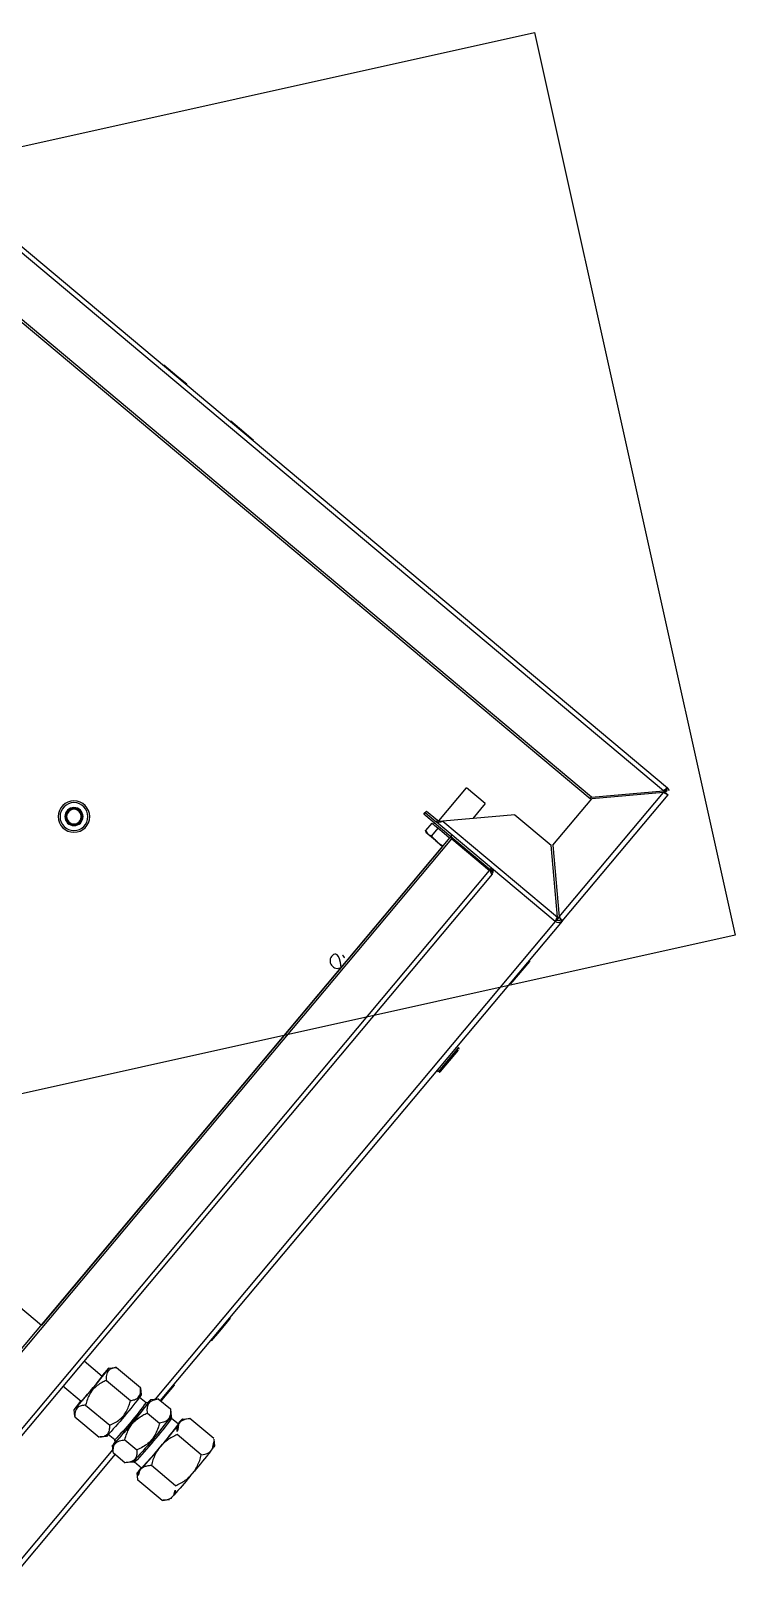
# Model space of a CAD drawing. Header units: metres. Extents: x 822482 to 822767, y 9662202 to 9662512.
# Drawn here: x 822652.6352 to 822652.8401, y 9662450.0022 to 9662450.4497 of the extents above; entities that cross this region are included whole.
import ezdxf

# ---------------------------------------------------------------- set-up
doc = ezdxf.new("R2010")
doc.units = ezdxf.units.M
doc.layers.add('ARQ_NE_COTAS', color=7, linetype='Continuous', true_color=0x000000)
doc.layers.add('ARQ_NE_EQUIPAMENTOS', color=7, linetype='Continuous')

# ---------------------------------------------------------------- blocks, each defined once
blk = doc.blocks.new('fermentadora')
at = {"color": 8, "linetype": 'Continuous', "lineweight": 25}
for p, q in [((2278.512048778264, 2192.018820220258), (2278.512044983678, 2192.009682955209)), ((2278.513575018269, 2192.020351236172), (2278.512272566771, 2192.019050599643)), ((2278.514444185498, 2192.020443699724), (2278.515412239103, 2192.020484368084)), ((2278.517806373901, 2192.01906207236), (2278.517802579315, 2192.009924807312)), ((2278.522684181678, 2192.020584160286), (2278.524655711087, 2192.020583825784)), ((2278.529532238861, 2192.019060138523), (2278.529528444262, 2192.009922843209)), ((2278.532015256687, 2192.020481589186), (2278.53301874007, 2192.020440616588)), ((2278.535412472365, 2192.018905430452), (2278.533975530322, 2192.020342764107)), ((2278.535500493038, 2192.018816322323), (2278.535496698439, 2192.009679027009)), ((2278.512044983678, 2192.009682955209), (2278.51213689971, 2192.009608857186)), ((2278.51212746804, 2192.009599357713), (2278.513569953961, 2192.008156513422)), ((2278.514439126042, 2192.008260659482), (2278.515407179647, 2192.008301327842)), ((2278.515391916273, 2192.008023314647), (2278.514526744212, 2192.008058660942)), ((2278.5153919737, 2192.008161598017), (2278.515390901285, 2192.005579249163)), ((2278.522679122221, 2192.008401120044), (2278.524650651631, 2192.008400785543)), ((2278.53201019723, 2192.008298548944), (2278.533013680613, 2192.008257576346)), ((2278.532147378709, 2192.005572290419), (2278.532148451125, 2192.008154639272)), ((2278.533101306337, 2192.008055547537), (2278.532148393358, 2192.008015538732)), ((2278.533970466013, 2192.008148041357), (2278.535272925077, 2192.009448677883)), ((2278.53524236451, 2192.009467122307), (2278.535496698439, 2192.009679027009)), ((2278.513564919856, 2191.999022547836), (2278.513566817143, 2192.003591165227)), ((2278.515092701, 2192.005120910136), (2278.513743780157, 2192.003773895784)), ((2278.518574027293, 2191.999232931926), (2278.518575924592, 2192.003801579583)), ((2278.528775536613, 2191.999231237681), (2278.528777433912, 2192.003799885338)), ((2278.533895965883, 2192.003662563374), (2278.532445198207, 2192.005113703871)), ((2278.533967915784, 2191.99901912909), (2278.533969813084, 2192.003587776747)), ((2278.513565237208, 2191.999786723101), (2278.047933664549, 2191.999980093779)), ((2278.514221659236, 2191.998364695044), (2278.049354829323, 2191.998557748133)), ((2278.513637519105, 2191.998948972349), (2278.51508953472, 2191.997496590445)), ((2278.516656772039, 2191.996993258727), (2278.516655751231, 2191.994535180286)), ((2278.530873363854, 2191.994529275898), (2278.530874384662, 2191.996987354339)), ((2278.532442031928, 2191.997489384181), (2278.533787849267, 2191.998833312733)), ((2278.714536060499, 2191.998281507103), (2278.533310635703, 2191.998356767642)), ((2278.533967915784, 2191.99901912909), (2278.533773736263, 2191.998847482881)), ((2278.715958406144, 2191.999702671876), (2278.533968231037, 2191.999778250006)), ((2278.535071192597, 2191.999980904206), (2278.533968315387, 2191.999981362217)), ((2278.535071192597, 2191.999980904206), (2278.535071108247, 2191.999777791995)), ((2278.54001552672, 2191.999978850889), (2278.535071192597, 2191.999980904206)), ((2278.54001544237, 2191.999775738679), (2278.54001552672, 2191.999978850889)), ((2278.556771996578, 2191.999971892147), (2278.556771912228, 2191.999768779936)), ((2278.560459780081, 2191.999970360659), (2278.556771996578, 2191.999971892147)), ((2278.560459695731, 2191.999767248448), (2278.560459780081, 2191.999970360659)), ((2278.565404114204, 2191.999968307342), (2278.560459780081, 2191.999970360659)), ((2278.565404029854, 2191.999765195132), (2278.565404114204, 2191.999968307342)), ((2278.668329605646, 2192.000230216973), (2278.659189707494, 2192.000234012653)), ((2278.659697714022, 2192.000741567166), (2278.667822051121, 2192.000738193235)), ((2278.692245540916, 2191.999915631763), (2278.692245456567, 2191.999712519553)), ((2278.700831700281, 2191.999912066044), (2278.692245540916, 2191.999915631763)), ((2278.700831700281, 2191.999912066044), (2278.700831615931, 2191.999708953833)), ((2278.700877673675, 2191.999912046952), (2278.700831700281, 2191.999912066044)), ((2278.700877589325, 2191.999708934741), (2278.700877673675, 2191.999912046952)), ((2278.714536060499, 2191.998281507103), (2278.714526023032, 2191.974111547485)), ((2278.715145397131, 2191.998281254054), (2278.714536060499, 2191.998281507103)), ((2278.716316856112, 2191.998280767562), (2278.715145397131, 2191.998281254054)), ((2278.715939596445, 2191.954409405534), (2278.715957666603, 2191.997921876262)), ((2278.715957666603, 2191.997921876262), (2278.730778458421, 2191.98308876957)), ((2278.715958406144, 2191.999702671876), (2278.715958153095, 2191.999093335244)), ((2278.715958406144, 2191.999702671876), (2278.763892070694, 2191.999682765655)), ((2278.73113764793, 2191.98344766087), (2278.716316856112, 2191.998280767562)), ((2278.716316856112, 2191.998280767562), (2278.763532439853, 2191.99826115955)), ((2278.763532439853, 2191.99826115955), (2278.74869933316, 2191.983440367733)), ((2278.749058254726, 2191.983081178211), (2278.763891331153, 2191.997901970041)), ((2278.763891331153, 2191.997901970041), (2278.763512905019, 2191.086661660349)), ((2278.763891480257, 2191.998261010445), (2278.763532439853, 2191.99826115955)), ((2278.76389166854, 2191.998714388618), (2278.763721091812, 2191.998714459456)), ((2278.763891331153, 2191.997901970041), (2278.763891480257, 2191.998261010445)), ((2278.76389166854, 2191.998714388618), (2278.763891480257, 2191.998261010445)), ((2278.763891480257, 2191.998261010445), (2278.764720000116, 2191.998260666372)), ((2278.763891817644, 2191.999073429023), (2278.763892070694, 2191.999682765655)), ((2278.765313265732, 2191.998260419997), (2278.7647039291, 2191.998260673046)), ((2278.764934878775, 2191.087114448073), (2278.765313265732, 2191.998260419997)), ((2278.514379405322, 2191.983793603388), (2278.514383199908, 2191.992930868437)), ((2278.515908894329, 2191.994459947582), (2278.514548778143, 2191.993101739618)), ((2278.518985481832, 2191.983987085071), (2278.518989276418, 2191.993124350119)), ((2278.528366173792, 2191.983985519841), (2278.528369968379, 2191.99312278489)), ((2278.533077815805, 2191.992995378992), (2278.531620150446, 2191.994453422903)), ((2278.533140789243, 2191.98379047293), (2278.533144583829, 2191.992927737978)), ((2278.514447315394, 2191.983724811809), (2278.515903831139, 2191.982267918467)), ((2278.531615087256, 2191.982261393789), (2278.532978057153, 2191.98362244553)), ((2278.532962461765, 2191.983638129572), (2278.533140789243, 2191.98379047293)), ((2278.730772703138, 2191.969230197352), (2278.730778458421, 2191.98308876957)), ((2278.73113764793, 2191.98344766087), (2278.74869933316, 2191.983440367733)), ((2278.748398132475, 2191.983081452351), (2278.748025863778, 2191.086668091914)), ((2278.748398132475, 2191.983081452351), (2278.749058254726, 2191.983081178211)), ((2278.749058254726, 2191.983081178211), (2278.748685986029, 2191.086667817774)), ((2278.518935636549, 2191.982279522265), (2278.518932784329, 2191.975411448263)), ((2278.528580447875, 2191.975407441715), (2278.528583300096, 2191.982275515717)), ((2278.050241348705, 2191.974387416187), (2278.713629466182, 2191.974111919813)), ((2278.713307886132, 2191.975330726836), (2278.050563940953, 2191.975605955693)), ((2278.713623498536, 2191.959741980599), (2278.713629466182, 2191.974111919813)), ((2278.7139166864, 2191.974111800535), (2278.713910444626, 2191.959081769334)), ((2278.7139166864, 2191.974111800535), (2278.714526023032, 2191.974111547485)), ((2278.714526023032, 2191.974111547485), (2278.714519781257, 2191.959081516285)), ((2278.730772703138, 2191.969230197352), (2278.715939596445, 2191.954409405534)), ((2278.713911288111, 2191.961112861175), (2278.713624067894, 2191.961112980454)), ((2278.727722495697, 2191.960599329816), (2278.722136985567, 2191.960601649404)), ((2278.727722495697, 2191.960599329816), (2278.727719543504, 2191.953490523504)), ((2278.05023510693, 2191.959357384987), (2278.713623224408, 2191.959081888613)), ((2278.050235381058, 2191.960017476973), (2278.713623498536, 2191.959741980599)), ((2278.528545126976, 2191.890355633542), (2278.528573700001, 2191.959158737251)), ((2278.710203730011, 2191.959083308685), (2278.528573700001, 2191.959158737251)), ((2278.710202865007, 2191.957000402195), (2278.710201414921, 2191.953508633627)), ((2278.710202865007, 2191.957000402195), (2278.710203730011, 2191.959083308685)), ((2278.713401814228, 2191.956999073713), (2278.713400840327, 2191.954653946364)), ((2278.713402679231, 2191.959081980203), (2278.713401814228, 2191.956999073713)), ((2278.713623498536, 2191.959741980599), (2278.713623224408, 2191.959081888613)), ((2278.713910444626, 2191.959081769334), (2278.713906227196, 2191.948926310129)), ((2278.713910444626, 2191.959081769334), (2278.714519781257, 2191.959081516285)), ((2278.714519781257, 2191.959081516285), (2278.714517271514, 2191.953038118414)), ((2278.710201414921, 2191.953508633627), (2278.710201199553, 2191.952990033161)), ((2278.710201199553, 2191.952990033161), (2278.710563973882, 2191.952361085006)), ((2278.710563732071, 2191.952361841746), (2278.710201414921, 2191.953508633627)), ((2278.713399887957, 2191.952360663928), (2278.710563732071, 2191.952361841746)), ((2278.713400840327, 2191.954653946364), (2278.710564684441, 2191.954655124182)), ((2278.713400364142, 2191.953507305146), (2278.713399887957, 2191.952360663928)), ((2278.713400148774, 2191.952988704679), (2278.713907914168, 2191.952988493811)), ((2278.713400840327, 2191.954653946364), (2278.713400364142, 2191.953507305146)), ((2278.714515563829, 2191.948926057079), (2278.714517271514, 2191.953038118414)), ((2278.715126608146, 2191.953037865364), (2278.714517271514, 2191.953038118414)), ((2278.715124900461, 2191.948925804029), (2278.715126608146, 2191.953037865364)), ((2278.715247648704, 2191.953495702918), (2278.727719543504, 2191.953490523504)), ((2278.713906227196, 2191.948926310129), (2278.714515563829, 2191.948926057079)), ((2278.715124900461, 2191.948925804029), (2278.714515563829, 2191.948926057079)), ((2278.765451040922, 2191.841003362346), (2278.765247958976, 2191.841003446683)), ((2278.765449509427, 2191.83731556371), (2278.765451040922, 2191.841003362346)), ((2278.765449509427, 2191.83731556371), (2278.765246427482, 2191.837315648047)), ((2278.76544745611, 2191.832371229587), (2278.765449509427, 2191.83731556371)), ((2278.765244374165, 2191.832371313925), (2278.76544745611, 2191.832371229587)), ((2278.765440497368, 2191.81561475973), (2278.765237415423, 2191.815614844067)), ((2278.765438965886, 2191.811926991359), (2278.765440497368, 2191.81561475973)), ((2278.765235883941, 2191.811927075696), (2278.765438965886, 2191.811926991359)), ((2278.765436912569, 2191.806982657236), (2278.765438965886, 2191.811926991359)), ((2278.765233830624, 2191.806982741573), (2278.765436912569, 2191.806982657236))]:
    blk.add_line(p, q, dxfattribs=at)
at = {"color": 8, "linetype": 'Continuous', "lineweight": 25, "flags": 128}
for points in [[(2278.514526744212, 2192.008058660942), (2278.514119213256, 2192.008082951844), (2278.51382146345, 2192.008108105123), (2278.513636891978, 2192.008133816711), (2278.51356758705, 2192.008159813352), (2278.513614350579, 2192.008185792057), (2278.513776637659, 2192.008211450397), (2278.514052609543, 2192.008236516744), (2278.514439126042, 2192.008260659482)], [(2278.533013680613, 2192.008257576346), (2278.533421211557, 2192.008233255178), (2278.533718968942, 2192.008208132162), (2278.533903532835, 2192.008182390311), (2278.533972845329, 2192.008156393667), (2278.533926074246, 2192.008130445231), (2278.53376379472, 2192.008104756622), (2278.533487822848, 2192.008079720541), (2278.533101306337, 2192.008055547537)], [(2278.516191501788, 2191.997399797501), (2278.515540080347, 2191.997435206355), (2278.515144474024, 2191.997477712179), (2278.515125651721, 2191.997521090559), (2278.515484452527, 2191.997563464681), (2278.516205175402, 2191.9976029646), (2278.517256343441, 2191.99763787825), (2278.518592005308, 2191.997666681171), (2278.520153778199, 2191.997688126454), (2278.521873427982, 2191.997701243672), (2278.523675774739, 2191.997705458734), (2278.525482052262, 2191.997700622759), (2278.527213328031, 2191.997686950118), (2278.528793923213, 2191.997664986756), (2278.530154757056, 2191.997635729859), (2278.531236373372, 2191.997600445005), (2278.531991482856, 2191.99756069538), (2278.532387096746, 2191.997518189553), (2278.532405919049, 2191.997474811174), (2278.532047118243, 2191.997432437051), (2278.531326387802, 2191.997392937136), (2278.531269487545, 2191.997390569786)], [(2278.516200977915, 2191.997479906532), (2278.51616505661, 2191.997489364308), (2278.516150974487, 2191.997505017456)], [(2278.531368624844, 2191.997505719378), (2278.531375063566, 2191.997486830988), (2278.531294125275, 2191.997467191979)], [(2278.51893557148, 2191.982122837433), (2278.517823564539, 2191.982148510455), (2278.516855488889, 2191.982182295409), (2278.516210212375, 2191.982220153222), (2278.515917946858, 2191.982260285681), (2278.515992333774, 2191.982300840919), (2278.516429899358, 2191.982339913649), (2278.517210190887, 2191.982375666165), (2278.51829672253, 2191.982406449012), (2278.519638692932, 2191.98243083054), (2278.521173330807, 2191.982447626193), (2278.522828891307, 2191.982456078863), (2278.524527985202, 2191.98245579697), (2278.526191119973, 2191.98244678326), (2278.527740573811, 2191.982429463462), (2278.529103861013, 2191.982404654585), (2278.530217257894, 2191.982373502917), (2278.531028693155, 2191.982337482831), (2278.531500214453, 2191.982298244428), (2278.531609804369, 2191.982257673317), (2278.531352318524, 2191.982217617835), (2278.530739788271, 2191.982179979716), (2278.52980087583, 2191.982146502461), (2278.528583235027, 2191.982118830884)], [(2278.518935629599, 2191.982262785408), (2278.518931050613, 2191.982277829298), (2278.51918564225, 2191.982308624717), (2278.519779449191, 2191.982336494832), (2278.520668434169, 2191.982359369607), (2278.521786678067, 2191.982375551279), (2278.523051222453, 2191.982383833411), (2278.524368304342, 2191.982383619365), (2278.525640226462, 2191.982374889184), (2278.526772666456, 2191.982358347878), (2278.527681622723, 2191.982335180425), (2278.528299694553, 2191.982307109689), (2278.52858103048, 2191.982276243034), (2278.528583293145, 2191.98225877886)]]:
    blk.add_lwpolyline(points, dxfattribs=at)
at = {"color": 8, "linetype": 'Continuous', "lineweight": 25}
for radius in [0.004569947775518727, 0.004062175800461283, 0.002640414270299517, 0.002437305480276943, 0.002132642295241784]:
    blk.add_circle((2278.647965218152, 2191.871366142125), radius, dxfattribs=at)
for centre, radius, start, end in [((2278.514374334641, 2192.016968941205), 0.003475460531490996, 88.8483745520535, 103.2964017708099), ((2278.522539850725, 2191.766095464862), 0.2544887363517881, 89.96750522236019, 91.60492554381396), ((2278.524667311544, 2191.756477739893), 0.2641060861459095, 88.40571421925391, 90.00251662975202), ((2278.533074485282, 2192.016259068306), 0.004181919841954383, 77.55736358346887, 90.76377837898906), ((2278.523708438633, 2191.859408459043), 0.1459669460470404, 86.56854624862731, 93.38386538452306), ((2278.521431577966, 2191.925812757437), 0.07999501358271027, 88.38776615760558, 94.33070265348007), ((2278.5237135308, 2191.871670266042), 0.1367447696134375, 86.46354053657687, 93.48887109642536), ((2278.522534791269, 2191.753912424621), 0.2544887363510338, 89.9675052224625, 91.6049255438197), ((2278.525907947267, 2191.92233380983), 0.08347197204301182, 85.7132097489659, 91.52792047441201), ((2278.524660770981, 2191.744188081546), 0.2642127041900149, 88.4060364199225, 90.00219442929871), ((2278.523765697329, 2191.869644206296), 0.1280873570428234, 86.59707346941615, 93.40821212617021), ((2278.523721275829, 2191.885749263502), 0.1114679326973833, 86.3206928451961, 93.63367027055195), ((2278.659697491635, 2192.000233808248), 0.0005077719750577326, 89.97620583018004, 179.9762058302014), ((2278.659697491635, 2192.000233808248), 0.0005077719750580212, 179.9762058302014, 269.97620583018), ((2278.667821842535, 2192.000230434312), 0.0005077719750580212, 269.97620583018, 359.9762057788888), ((2278.667821842535, 2192.000230434312), 0.0005077719750574439, 359.9762057788888, 89.97620583018004), ((2278.71595782031, 2191.998280910401), 0.001421761530161767, 89.97620581186173, 179.9762058118617), ((2278.71595782031, 2191.998280910401), 0.000812435160092603, 89.97620579812299, 179.9762058301934), ((2278.763891490622, 2191.998261004177), 0.000812435160092603, 359.976205798123, 89.97620579810967), ((2278.763891490622, 2191.998261004177), 0.001421761530161478, 359.9762058118617, 89.97620581186173), ((2278.523710963521, 2191.865488324477), 0.1292073985882659, 86.49055304034721, 93.46185859284884), ((2278.665088092924, 2191.957070948), 0.002183419492748067, 111.5051102268697, 359.9762058182543), ((2278.665088092924, 2191.957070948), 0.002183419492747961, 359.9762058182543, 68.44730142274108)]:
    blk.add_arc(centre, radius, start, end, dxfattribs=at)
for points, knots in [([(2278.512048778264, 2192.018820220258), (2278.512132304805, 2192.018907016215), (2278.51251823706, 2192.019308054728), (2278.513237721331, 2192.019925293016), (2278.513968778643, 2192.020318090582), (2278.514377269142, 2192.020426019486), (2278.514444185498, 2192.020443699724)], [0, 0, 0, 0, 0.1106258889696741, 0.5111441042013505, 0.919918687856516, 1, 1, 1, 1]), ([(2278.515412239103, 2192.020484368084), (2278.515709873233, 2192.020407547412), (2278.516543764086, 2192.020192316533), (2278.517312205964, 2192.019504434224), (2278.517806373901, 2192.01906207236)], [0, 0, 0, 0, 0.3569221669766363, 1, 1, 1, 1]), ([(2278.517806373901, 2192.01906207236), (2278.518806576802, 2192.019522241646), (2278.520372227877, 2192.020242560031), (2278.522070747059, 2192.020493522911), (2278.522684181678, 2192.020584160286)], [0, 0, 0, 0, 0.6388415126483491, 1, 1, 1, 1]), ([(2278.524655711087, 2192.020583825784), (2278.525774657234, 2192.020373697674), (2278.527465728817, 2192.020056129506), (2278.529009834956, 2192.019311920304), (2278.529532238861, 2192.019060138523)], [0, 0, 0, 0, 0.661678759621395, 1, 1, 1, 1]), ([(2278.529532238861, 2192.019060138523), (2278.530041421273, 2192.019499671997), (2278.530838458343, 2192.020187685693), (2278.531703016418, 2192.020403607682), (2278.532015256687, 2192.020481589186)], [0, 0, 0, 0, 0.6388440775865623, 0.9999999999999999, 0.9999999999999999, 0.9999999999999999, 0.9999999999999999]), ([(2278.53301874007, 2192.020440616588), (2278.53358822144, 2192.020207401422), (2278.534448871975, 2192.01985494607), (2278.535234653145, 2192.019078876618), (2278.535500493038, 2192.018816322323)], [0, 0, 0, 0, 0.661687117041163, 0.9999999999999999, 0.9999999999999999, 0.9999999999999999, 0.9999999999999999]), ([(2278.517802579315, 2192.009924807312), (2278.517719055523, 2192.009838010827), (2278.517333136419, 2192.009436970346), (2278.516613645817, 2192.008819785583), (2278.515882588261, 2192.008426935538), (2278.515474095998, 2192.008319007809), (2278.515407179647, 2192.008301327842)], [0, 0, 0, 0, 0.1106253990364244, 0.5111412426632795, 0.9199185709715455, 1, 1, 1, 1]), ([(2278.522679122221, 2192.008401120044), (2278.52156017049, 2192.008611247572), (2278.519869092399, 2192.008928814495), (2278.518324983116, 2192.009673025488), (2278.517802579315, 2192.009924807312)], [0, 0, 0, 0, 0.6616795153883976, 1, 1, 1, 1]), ([(2278.529528444262, 2192.009922843209), (2278.528528245277, 2192.009462686919), (2278.526962595895, 2192.008742386838), (2278.525264085978, 2192.008491423527), (2278.524650651631, 2192.008400785543)], [0, 0, 0, 0, 0.6388397023386767, 1, 1, 1, 1]), ([(2278.53201019723, 2192.008298548944), (2278.531440720163, 2192.00853177012), (2278.530580066423, 2192.008884238529), (2278.529794288815, 2192.009660289406), (2278.529528444262, 2192.009922843209)], [0, 0, 0, 0, 0.6616796528945357, 1, 1, 1, 1]), ([(2278.514439126042, 2192.008260659482), (2278.514141495187, 2192.008337480358), (2278.513307611315, 2192.008552712377), (2278.51253915903, 2192.009240593476), (2278.512044983678, 2192.009682955209)], [0, 0, 0, 0, 0.3569212271928792, 0.9999999999999999, 0.9999999999999999, 0.9999999999999999, 0.9999999999999999]), ([(2278.515382003737, 2192.005580524013), (2278.515382411035, 2192.005537066541), (2278.515383376571, 2192.00543404705), (2278.515311548207, 2192.005296343095), (2278.515220720588, 2192.005196964709), (2278.515155843518, 2192.005153434989), (2278.515136021364, 2192.005144157208), (2278.515132229186, 2192.005142382275)], [0, 0, 0, 0, 0.204759750006502, 0.4853997409016104, 0.7251010939545443, 0.9474090671134544, 1, 1, 1, 1]), ([(2278.532345590134, 2192.005176758156), (2278.532323262435, 2192.005193400112), (2278.532266035145, 2192.005236054487), (2278.532180818524, 2192.00537293935), (2278.532135065254, 2192.005502495348), (2278.532147812505, 2192.005567367265), (2278.532148012665, 2192.005568385897)], [0, 0, 0, 0, 0.2341816133731791, 0.6002221332785916, 0.993722605642801, 1, 1, 1, 1]), ([(2278.535496698439, 2192.009679027009), (2278.534987524415, 2192.009239493327), (2278.534190498667, 2192.008551477746), (2278.533325927032, 2192.008335557525), (2278.533013680613, 2192.008257576346)], [0, 0, 0, 0, 0.6388426291781477, 1, 1, 1, 1]), ([(2278.518575924592, 2192.003801579583), (2278.518232922689, 2192.004107089773), (2278.517535184901, 2192.004728561554), (2278.516240115825, 2192.005216526472), (2278.514850578631, 2192.004831123885), (2278.51396110153, 2192.003971996358), (2278.513566817143, 2192.003591165227)], [0, 0, 0, 0, 0.2164558092309467, 0.440316499696942, 0.7519053997646019, 1, 1, 1, 1]), ([(2278.528777433912, 2192.003799885338), (2278.528334966585, 2192.004009230759), (2278.527335017247, 2192.00448233872), (2278.525683721206, 2192.00499210714), (2278.52386722565, 2192.005231956616), (2278.522070106211, 2192.005069965695), (2278.520293210654, 2192.004599902772), (2278.519166835236, 2192.00407627911), (2278.518575924592, 2192.003801579583)], [0, 0, 0, 0, 0.137849276960575, 0.3115310102253645, 0.4847947535349353, 0.6505819516712817, 0.8166909178902901, 0.9999999999999999, 0.9999999999999999, 0.9999999999999999, 0.9999999999999999]), ([(2278.533969813084, 2192.003587776747), (2278.53361425525, 2192.003922228639), (2278.532890981186, 2192.004602569096), (2278.531548514935, 2192.005199785087), (2278.530108144003, 2192.0049315791), (2278.52918613553, 2192.004147462977), (2278.528777433912, 2192.003799885338)], [0, 0, 0, 0, 0.2164574574341164, 0.4403167359334325, 0.7519074254152271, 0.9999999999999999, 0.9999999999999999, 0.9999999999999999, 0.9999999999999999]), ([(2278.513564919856, 2191.999022547836), (2278.513907921867, 2191.998717041237), (2278.514605660663, 2191.998095576059), (2278.515900729439, 2191.997607547576), (2278.517290245677, 2191.997993012209), (2278.518179740379, 2191.998852116286), (2278.518574027293, 2191.999232931926)], [0, 0, 0, 0, 0.2164568471282024, 0.440319107935384, 0.7519098755770527, 1, 1, 1, 1]), ([(2278.516323289662, 2191.99746411764), (2278.516317921381, 2191.997466522496), (2278.516309911996, 2191.9974701105), (2278.51639703719, 2191.997436235426), (2278.516498593034, 2191.99736845884), (2278.516598874146, 2191.997244737528), (2278.51665793712, 2191.997108695267), (2278.516650295884, 2191.997024014539), (2278.516648362083, 2191.997002584015)], [0, 0, 0, 0, 0.3223193914941918, 0.4808950809580659, 0.6162580995091681, 0.7708533364423491, 0.9420088453341252, 1, 1, 1, 1]), ([(2278.518574027293, 2191.999232931926), (2278.519164710415, 2191.998958042541), (2278.520290654244, 2191.998434055999), (2278.522067154105, 2191.997963391522), (2278.523864139408, 2191.997800809824), (2278.525680834677, 2191.998040048137), (2278.527332552936, 2191.99854926534), (2278.528332895415, 2191.999022039851), (2278.528775536613, 2191.999231237681)], [0, 0, 0, 0, 0.1833085504761073, 0.3494176881838797, 0.5152049852851613, 0.6884687874127046, 0.8621506615062026, 0.9999999999999999, 0.9999999999999999, 0.9999999999999999, 0.9999999999999999]), ([(2278.528775536613, 2191.999231237681), (2278.52913108571, 2191.998896789522), (2278.52985433771, 2191.998216460696), (2278.531196826784, 2191.99761918612), (2278.532637203009, 2191.997887409063), (2278.533559209443, 2191.998671540068), (2278.533967915784, 2191.99901912909)], [0, 0, 0, 0, 0.2164610045486012, 0.4403213380365238, 0.7519060491923314, 0.9999999999999999, 0.9999999999999999, 0.9999999999999999, 0.9999999999999999]), ([(2278.530879349861, 2191.996991317067), (2278.53087784394, 2191.997001381224), (2278.530866845098, 2191.997074887141), (2278.530914431837, 2191.997200877626), (2278.530999436665, 2191.997328523604), (2278.531089987766, 2191.997402927813), (2278.531160640635, 2191.997440969591), (2278.531210269859, 2191.997459476971), (2278.531232654238, 2191.997464064432), (2278.531224944063, 2191.997462804884), (2278.531222893293, 2191.997462469867)], [0, 0, 0, 0, 0.02736386170862601, 0.1998583260153924, 0.3390816778694953, 0.4617745973161942, 0.5767845168824031, 0.7108798199216692, 0.9230991313993098, 1, 1, 1, 1]), ([(2278.715957666603, 2191.997921876262), (2278.715771374129, 2191.997951863638), (2278.715398784567, 2191.998011839133), (2278.714928888804, 2191.998101809211), (2278.71460014725, 2191.998191710401), (2278.714557422473, 2191.998251575256), (2278.714536060499, 2191.998281507103)], [0, 0, 0, 0, 0.2500014708028007, 0.500009135156397, 0.750009414874146, 1, 1, 1, 1]), ([(2278.715957666603, 2191.997921876262), (2278.71585122291, 2191.997951832166), (2278.715638313322, 2191.998011750221), (2278.715369843923, 2191.998101619549), (2278.715181980864, 2191.998191471258), (2278.715157591671, 2191.998251326548), (2278.715145397131, 2191.998281254054)], [0, 0, 0, 0, 0.2499767959514381, 0.5000057354721712, 0.7500040239767403, 1, 1, 1, 1]), ([(2278.716316856112, 2191.998280767562), (2278.716286988629, 2191.998387236099), (2278.716227247431, 2191.998600195381), (2278.716137601118, 2191.998868739329), (2278.716047905473, 2191.999056676952), (2278.715988070462, 2191.999081115851), (2278.715958153095, 2191.999093335244)], [0, 0, 0, 0, 0.2499767959514381, 0.5000057354721712, 0.7500040239767403, 1, 1, 1, 1]), ([(2278.716316856112, 2191.998280767562), (2278.716287023477, 2191.998467084878), (2278.716227357465, 2191.998839724126), (2278.716137777702, 2191.999309694454), (2278.716048149586, 2191.999638510565), (2278.715988320238, 2191.999681285049), (2278.715958406144, 2191.999702671876)], [0, 0, 0, 0, 0.2500014708028007, 0.500009135156397, 0.750009414874146, 1, 1, 1, 1]), ([(2278.763892070694, 2191.999682765655), (2278.763862151744, 2191.999661403378), (2278.763802312427, 2191.999618677811), (2278.763712398853, 2191.999289937703), (2278.763622441158, 2191.998820038898), (2278.763562440126, 2191.998447451662), (2278.763532439853, 2191.99826115955)], [0, 0, 0, 0, 0.2499884345765326, 0.4999887143223166, 0.7499963787039488, 1, 1, 1, 1]), ([(2278.763891817644, 2191.999073429023), (2278.763861902895, 2191.999061233982), (2278.763802072371, 2191.999036843483), (2278.763712209402, 2191.998848982826), (2278.763622351334, 2191.998580508372), (2278.763562408513, 2191.998367602645), (2278.763532439853, 2191.99826115955)], [0, 0, 0, 0, 0.2499897188430721, 0.4999880072667759, 0.7500169467066338, 1, 1, 1, 1]), ([(2278.763694517112, 2191.998783657587), (2278.763737099734, 2191.998674684235), (2278.763802932142, 2191.998506212266), (2278.763868369862, 2191.998325006286), (2278.763891480257, 2191.998261010445)], [0, 0, 0, 0, 0.6468337291158963, 1, 1, 1, 1]), ([(2278.763740111069, 2191.998890264259), (2278.763736792833, 2191.998863236432), (2278.763730476957, 2191.998811792104), (2278.763724133031, 2191.998745786851), (2278.763721122077, 2191.998714459444)], [0, 0, 0, 0, 0.5253801023084826, 0.9999999999999999, 0.9999999999999999, 0.9999999999999999, 0.9999999999999999]), ([(2278.763891817644, 2191.999073429023), (2278.763873870084, 2191.999060513926), (2278.763837977773, 2191.999034685753), (2278.763793715291, 2191.998889489015), (2278.763767484414, 2191.998756356362), (2278.763759226425, 2191.99871444362)], [0, 0, 0, 0, 0.4066295610491315, 0.8131954701328962, 1, 1, 1, 1]), ([(2278.763891331153, 2191.997901970041), (2278.763997810432, 2191.997931836826), (2278.764210781967, 2191.997991574035), (2278.764479333055, 2191.998081225579), (2278.764667270841, 2191.998170920529), (2278.764691709718, 2191.998230755632), (2278.7647039291, 2191.998260673046)], [0, 0, 0, 0, 0.249993052397785, 0.5000165726434629, 0.7500094425373249, 1, 1, 1, 1]), ([(2278.763891331153, 2191.997901970041), (2278.764077647207, 2191.997931803126), (2278.764450292168, 2191.997991471355), (2278.764920286378, 2191.9980810457), (2278.765249103692, 2191.998170676909), (2278.765291878662, 2191.998230506021), (2278.765313265732, 2191.998260419997)], [0, 0, 0, 0, 0.2499987079803072, 0.5000146606679211, 0.7500121775763394, 1, 1, 1, 1]), ([(2278.7647039291, 2191.998260673046), (2278.764691740646, 2191.99829845768), (2278.764667365654, 2191.99837402101), (2278.764479503811, 2191.998487465367), (2278.764211023967, 2191.99860090609), (2278.763998118228, 2191.998676561862), (2278.76389166854, 2191.998714388618)], [0, 0, 0, 0, 0.250018531206041, 0.4999977647360733, 0.7500063518903617, 1, 1, 1, 1]), ([(2278.764645454772, 2191.998549188751), (2278.764577501787, 2191.998566397326), (2278.764360138347, 2191.99862144296), (2278.764082506241, 2191.99867652591), (2278.76389166854, 2191.998714388618)], [0, 0, 0, 0, 0.3126238006318222, 1, 1, 1, 1]), ([(2278.514561756654, 2191.993088689767), (2278.514819074544, 2191.993337008034), (2278.515403286662, 2191.993900787489), (2278.516532821423, 2191.994409217291), (2278.5178095895, 2191.994166107705), (2278.518626957277, 2191.993444306802), (2278.518989276418, 2191.993124350119)], [0, 0, 0, 0, 0.1836033343470063, 0.4168512814750836, 0.7415044377179931, 1, 1, 1, 1]), ([(2278.518989276418, 2191.993124350119), (2278.519530987392, 2191.993375682204), (2278.521048977725, 2191.994079968613), (2278.523309358768, 2191.994506672873), (2278.525508218778, 2191.994223035157), (2278.527031557236, 2191.993755448576), (2278.527956232415, 2191.993318356872), (2278.528369968379, 2191.99312278489)], [0, 0, 0, 0, 0.1832335805078239, 0.5134597918449032, 0.6863548352841017, 0.8596628443145196, 1, 1, 1, 1]), ([(2278.528369968379, 2191.99312278489), (2278.528697164313, 2191.993403599702), (2278.529362740997, 2191.993974828657), (2278.530597583208, 2191.99442317839), (2278.531921833106, 2191.994068327418), (2278.532769036605, 2191.993278050752), (2278.533144583829, 2191.992927737978)], [0, 0, 0, 0, 0.2164596187635381, 0.4403186596241335, 0.7519052103640967, 1, 1, 1, 1]), ([(2278.518985481832, 2191.983987085071), (2278.518669835814, 2191.983679643978), (2278.518027758146, 2191.983054256521), (2278.516836477096, 2191.982505458914), (2278.515558969218, 2191.982752559226), (2278.514741686709, 2191.983473865794), (2278.514379405322, 2191.983793603388)], [0, 0, 0, 0, 0.2164626329790356, 0.4403217995987007, 0.75190831520313, 1, 1, 1, 1]), ([(2278.528366173792, 2191.983985519841), (2278.527952276299, 2191.983790078972), (2278.527027243641, 2191.983353281963), (2278.5255035059, 2191.982886241656), (2278.523304418089, 2191.982603297658), (2278.521044388811, 2191.983030781196), (2278.519526983891, 2191.983735572728), (2278.518985481832, 2191.983987085071)], [0, 0, 0, 0, 0.1403376710387846, 0.3136451195947589, 0.4865402749893303, 0.816766444840481, 1, 1, 1, 1]), ([(2278.533140789243, 2191.98379047293), (2278.532813595173, 2191.983509642388), (2278.532148023688, 2191.982938382645), (2278.530913152739, 2191.982490098252), (2278.529588908178, 2191.982844924825), (2278.528741715571, 2191.983635205753), (2278.528366173792, 2191.983985519841)], [0, 0, 0, 0, 0.2164606078606819, 0.4403197406531725, 0.7519060969661462, 1, 1, 1, 1]), ([(2278.713307886132, 2191.975330726836), (2278.713334711572, 2191.975312394881), (2278.713388366054, 2191.975275728512), (2278.713468796351, 2191.974993892075), (2278.713549121757, 2191.974591005433), (2278.713602684087, 2191.974271618717), (2278.713629466182, 2191.974111919813)], [0, 0, 0, 0, 0.2499825268971234, 0.4999986132793837, 0.7499906242682828, 1, 1, 1, 1]), ([(2278.714526023032, 2191.974111547485), (2278.714507771122, 2191.974271244295), (2278.714471267719, 2191.974590634281), (2278.714189619513, 2191.97499359779), (2278.713786931079, 2191.975275559376), (2278.713467558962, 2191.975312338698), (2278.713307886132, 2191.975330726836)], [0, 0, 0, 0, 0.249998651933816, 0.4999916162220077, 0.7500165198397498, 1, 1, 1, 1]), ([(2278.7139166864, 2191.974111800535), (2278.71390771948, 2191.974192083879), (2278.713889786658, 2191.974352641469), (2278.713746675919, 2191.974547688027), (2278.713614948291, 2191.974660748169), (2278.713532942657, 2191.974676505699), (2278.713529007407, 2191.974677261864)], [0, 0, 0, 0, 0.3278219503588876, 0.6556067462214433, 0.983473411265463, 1, 1, 1, 1]), ([(2278.710202865007, 2191.957000402195), (2278.710206212919, 2191.957175819588), (2278.710219659394, 2191.957880361779), (2278.710389509043, 2191.958567285541), (2278.710517069411, 2191.959083178559)], [0, 0, 0, 0, 0.2489806781340377, 1, 1, 1, 1]), ([(2278.710564684441, 2191.954655124182), (2278.710522467566, 2191.95480570038), (2278.710308419918, 2191.955569150571), (2278.710249868366, 2191.95636306914), (2278.710202865007, 2191.957000402195)], [0, 0, 0, 0, 0.1972312019247507, 0.9999999999999999, 0.9999999999999999, 0.9999999999999999, 0.9999999999999999]), ([(2278.710201414921, 2191.953508633627), (2278.710201786348, 2191.95353581475), (2278.710207078176, 2191.953923072961), (2278.710392384507, 2191.954302411186), (2278.710564684441, 2191.954655124182)], [0, 0, 0, 0, 0.07018862894959876, 1, 1, 1, 1]), ([(2278.714517271514, 2191.953038118414), (2278.714538693211, 2191.953152433345), (2278.714581537222, 2191.953381066498), (2278.714910456851, 2191.95372389827), (2278.715380538844, 2191.954066665419), (2278.715753244658, 2191.954295159286), (2278.715939596445, 2191.954409405534)], [0, 0, 0, 0, 0.2499926112320403, 0.4999924197513365, 0.749997710689461, 1, 1, 1, 1]), ([(2278.715126608146, 2191.953037865364), (2278.715138863138, 2191.95315218288), (2278.715163373181, 2191.95338081844), (2278.715351402924, 2191.953723725985), (2278.715620085041, 2191.954066548476), (2278.715833095887, 2191.954295123327), (2278.715939596445, 2191.954409405534)], [0, 0, 0, 0, 0.2499972189477277, 0.4999955886470483, 0.7500092116042757, 1, 1, 1, 1])]:
    blk.add_open_spline(points, degree=3, knots=knots, dxfattribs=at)
blk = doc.blocks.new('A$C8f1b9c42')
at = {"layer": 'ARQ_NE_EQUIPAMENTOS', "lineweight": 0, "transparency": 33554687, "xscale": -1, "rotation": 90}
blk.add_blockref('fermentadora', (2561.466169543564, 2025.13864565827), dxfattribs=at)

msp = doc.modelspace()

# ---------------------------------------------------------------- linework, layer by layer
at = {"layer": 'ARQ_NE_COTAS', "color": 1}
msp.add_lwpolyline([(822652.8401003685, 9662450.186650474), (822652.234240476, 9662450.051926784), (822652.1758508291, 9662450.314508256), (822652.7817107197, 9662450.449231952)], close=True, dxfattribs=at)

# ---------------------------------------------------------------- block references
at = {"ltscale": 10, "rotation": 140.0090103764572}
msp.add_blockref('A$C8f1b9c42', (822772.889044792, 9662018.469655523), dxfattribs=at)

doc.saveas('drawing.dxf')
